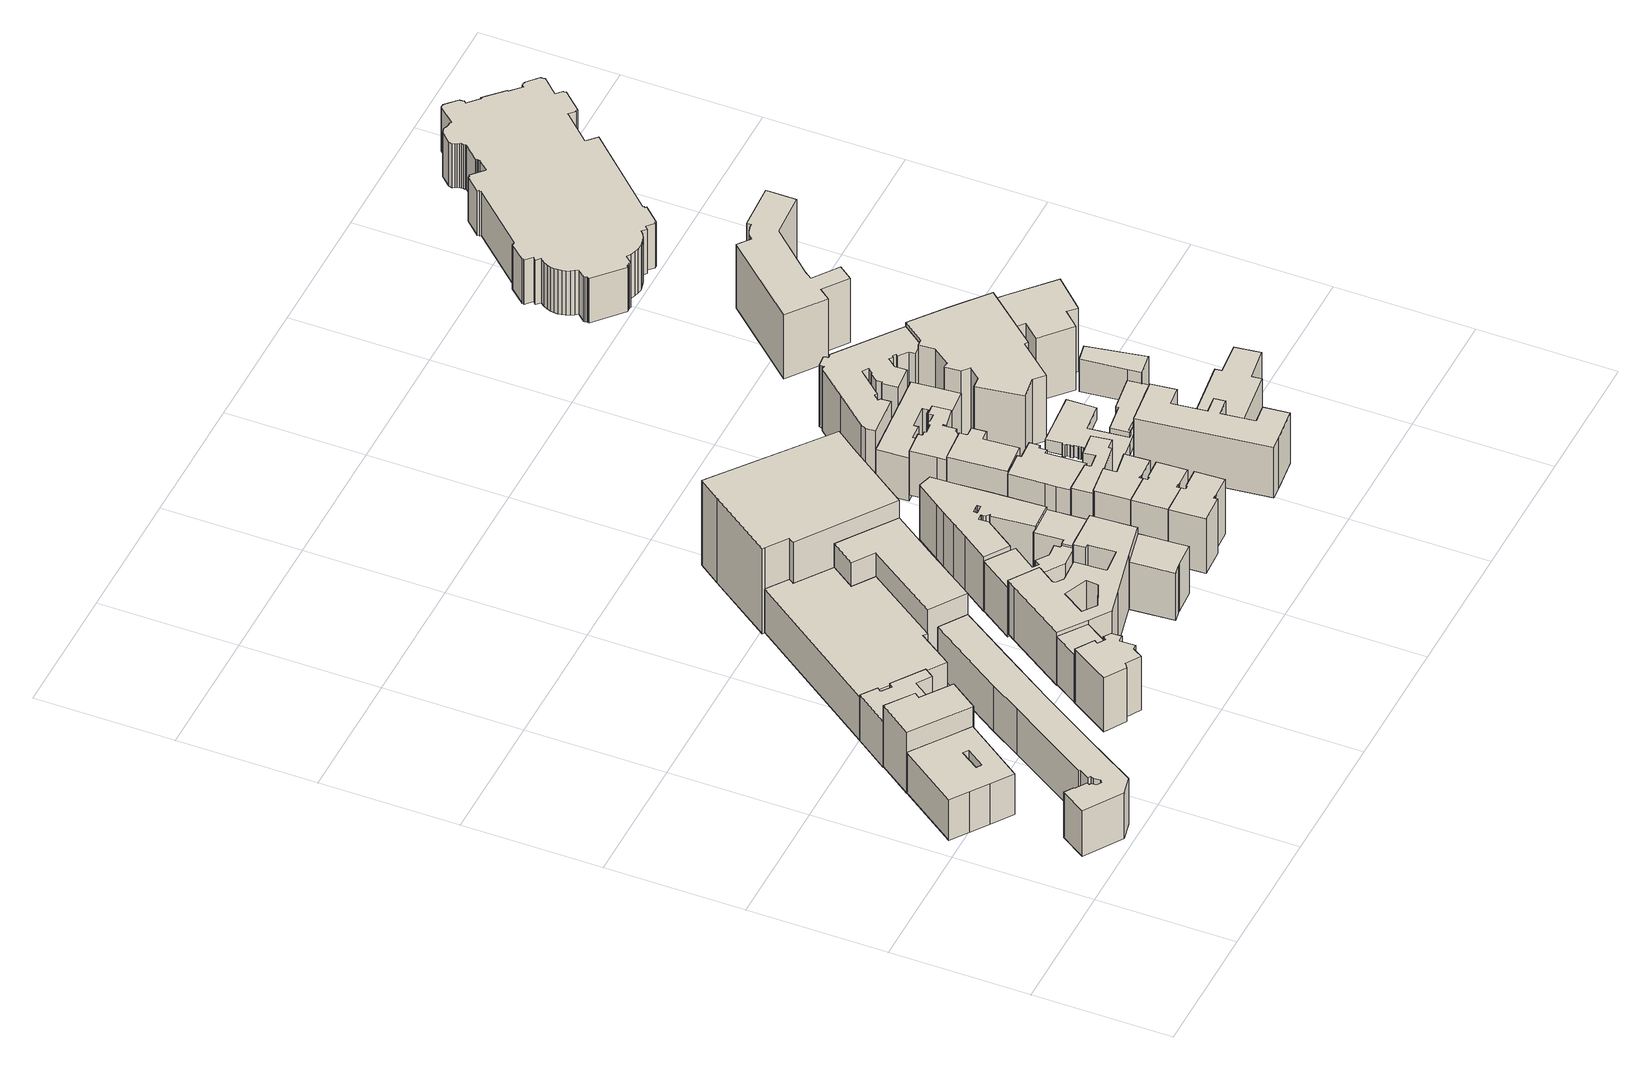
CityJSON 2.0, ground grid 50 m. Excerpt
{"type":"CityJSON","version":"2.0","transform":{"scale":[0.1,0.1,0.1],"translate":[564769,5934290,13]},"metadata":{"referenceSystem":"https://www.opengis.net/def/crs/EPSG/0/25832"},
"CityObjects":{
"building1":{"type":"Building","attributes":{"Gemeindeschluessel":"02100106","Geometrietyp2DReferenz":"3000","BezugspunktDach":"2000","function":"31001_2010","measuredHeight":27.68,"storeysAboveGround":4},"address":[{"country":"Germany","locality":"Hamburg","thoroughfareNumber":"8","thoroughfareName":"Holstenwall","postcode":"20355"}],"geometry":[{"type":"Solid","lod":"1","boundaries":[[[[0,1,2,3,4,5,6,7],[8,9,10,11]],[[12,13,14,15,16,17,18,19],[20,21,22,23]],[[6,12,19,7]],[[5,13,12,6]],[[4,14,13,5]],[[3,15,14,4]],[[2,16,15,3]],[[1,17,16,2]],[[0,18,17,1]],[[7,19,18,0]],[[10,20,23,11]],[[9,21,20,10]],[[8,22,21,9]],[[11,23,22,8]]]]}]},
"building2":{"type":"Building","attributes":{"Gemeindeschluessel":"02100106","Geometrietyp2DReferenz":"3000","BezugspunktDach":"2000","function":"31001_2010","measuredHeight":27.68,"storeysAboveGround":6},"address":[{"country":"Germany","locality":"Hamburg","thoroughfareNumber":"7","thoroughfareName":"Holstenwall","postcode":"20355"}],"geometry":[{"type":"Solid","lod":"1","boundaries":[[[[24,25,26,27,28,29,30]],[[31,32,33,34,35,36,37]],[[29,31,37,30]],[[28,32,31,29]],[[27,33,32,28]],[[26,34,33,27]],[[25,35,34,26]],[[24,36,35,25]],[[30,37,36,24]]]]}]},
"building3":{"type":"Building","attributes":{"Gemeindeschluessel":"02100106","Geometrietyp2DReferenz":"3000","BezugspunktDach":"2000","function":"31001_1010","measuredHeight":21.84,"storeysAboveGround":5},"address":[{"country":"Germany","locality":"Hamburg","thoroughfareNumber":"2","thoroughfareName":"Bei Schuldts Stift","postcode":"20355"}],"geometry":[{"type":"Solid","lod":"1","boundaries":[[[[38,39,40,41,42,43,44,45,46,47,48,49,50,51,52,53,54,55,56,57,58,59,60,61]],[[62,63,64,65,66,67,68,69,70,71,72,73,74,75,76,77,78,79,80,81,82,83,84,85]],[[60,62,85,61]],[[59,63,62,60]],[[58,64,63,59]],[[57,65,64,58]],[[56,66,65,57]],[[55,67,66,56]],[[54,68,67,55]],[[53,69,68,54]],[[52,70,69,53]],[[51,71,70,52]],[[50,72,71,51]],[[49,73,72,50]],[[48,74,73,49]],[[47,75,74,48]],[[46,76,75,47]],[[45,77,76,46]],[[44,78,77,45]],[[43,79,78,44]],[[42,80,79,43]],[[41,81,80,42]],[[40,82,81,41]],[[39,83,82,40]],[[38,84,83,39]],[[61,85,84,38]]]]}]},
"building4":{"type":"Building","attributes":{"Gemeindeschluessel":"02100106","Geometrietyp2DReferenz":"3000","BezugspunktDach":"2000","function":"31001_2010","measuredHeight":27.66,"storeysAboveGround":5},"address":[{"country":"Germany","locality":"Hamburg","thoroughfareNumber":"6","thoroughfareName":"Holstenwall","postcode":"20355"}],"geometry":[{"type":"Solid","lod":"1","boundaries":[[[[86,87,88,89,90,91,92,93,94,95,96,97]],[[98,99,100,101,102,103,104,105,106,107,108,109]],[[96,98,109,97]],[[95,99,98,96]],[[94,100,99,95]],[[93,101,100,94]],[[92,102,101,93]],[[91,103,102,92]],[[90,104,103,91]],[[89,105,104,90]],[[88,106,105,89]],[[87,107,106,88]],[[86,108,107,87]],[[97,109,108,86]]]]}]},
"building5":{"type":"Building","attributes":{"Gemeindeschluessel":"02100106","Geometrietyp2DReferenz":"3000","BezugspunktDach":"2000","function":"31001_1120","measuredHeight":23.17,"storeysAboveGround":6},"address":[{"country":"Germany","locality":"Hamburg","thoroughfareNumber":"13","thoroughfareName":"Pilatuspool","postcode":"20355"}],"geometry":[{"type":"Solid","lod":"1","boundaries":[[[[110,111,112,113,114,115,116,117,118,119,120,121,122,123,124,125]],[[126,127,128,129,130,131,132,133,134,135,136,137,138,139,140,141]],[[124,126,141,125]],[[123,127,126,124]],[[122,128,127,123]],[[121,129,128,122]],[[120,130,129,121]],[[119,131,130,120]],[[118,132,131,119]],[[117,133,132,118]],[[116,134,133,117]],[[115,135,134,116]],[[114,136,135,115]],[[113,137,136,114]],[[112,138,137,113]],[[111,139,138,112]],[[110,140,139,111]],[[125,141,140,110]]]]}]},
"building6":{"type":"Building","attributes":{"Gemeindeschluessel":"02100106","Geometrietyp2DReferenz":"3000","BezugspunktDach":"2000","function":"31001_2010","measuredHeight":34.63,"storeysAboveGround":8},"address":[{"country":"Germany","locality":"Hamburg","thoroughfareNumber":"5","thoroughfareName":"Holstenwall","postcode":"20355"}],"geometry":[{"type":"Solid","lod":"1","boundaries":[[[[142,143,144,145,146,147,148,149,150,151,152,153]],[[154,155,156,157,158,159,160,161,162,163,164,165]],[[152,154,165,153]],[[151,155,154,152]],[[150,156,155,151]],[[149,157,156,150]],[[148,158,157,149]],[[147,159,158,148]],[[146,160,159,147]],[[145,161,160,146]],[[144,162,161,145]],[[143,163,162,144]],[[142,164,163,143]],[[153,165,164,142]]]]}]},
"building7":{"type":"Building","attributes":{"Gemeindeschluessel":"02100106","Geometrietyp2DReferenz":"3000","BezugspunktDach":"2000","function":"31001_1120","measuredHeight":22,"storeysAboveGround":5},"address":[{"country":"Germany","locality":"Hamburg","thoroughfareNumber":"11","thoroughfareName":"Pilatuspool","postcode":"20355"}],"geometry":[{"type":"Solid","lod":"1","boundaries":[[[[166,167,168,115,114,111,110,169,170]],[[171,172,173,174,175,176,177,178,179]],[[169,171,179,170]],[[110,172,171,169]],[[111,173,172,110]],[[114,174,173,111]],[[115,175,174,114]],[[168,176,175,115]],[[167,177,176,168]],[[166,178,177,167]],[[170,179,178,166]]]]}]},
"building8":{"type":"Building","attributes":{"Gemeindeschluessel":"02100106","Geometrietyp2DReferenz":"3000","BezugspunktDach":"2000","function":"31001_2010","measuredHeight":33.46,"storeysAboveGround":8},"address":[{"country":"Germany","locality":"Hamburg","thoroughfareNumber":"4","thoroughfareName":"Pilatuspool","postcode":"20355"}],"geometry":[{"type":"Solid","lod":"1","boundaries":[[[[57,180,181,182,183,184,185]],[[186,187,188,189,190,191,192]],[[184,186,192,185]],[[183,187,186,184]],[[182,188,187,183]],[[181,189,188,182]],[[180,190,189,181]],[[57,191,190,180]],[[185,192,191,57]]]]}]},
"building9":{"type":"Building","attributes":{"Gemeindeschluessel":"02100106","Geometrietyp2DReferenz":"3000","BezugspunktDach":"2000","function":"31001_1120","measuredHeight":22.71,"storeysAboveGround":6},"address":[{"country":"Germany","locality":"Hamburg","thoroughfareNumber":"36","thoroughfareName":"Poolstraße","postcode":"20355"}],"geometry":[{"type":"Solid","lod":"1","boundaries":[[[[193,194,195,196,197,198,199,200,201,202,203,204,205,206,207,208,209,210,211,212,213,214,215],[216,217,218,219,220]],[[221,222,223,224,225,226,227,228,229,230,231,232,233,234,235,236,237,238,239,240,241,242,243],[244,245,246,247,248]],[[214,221,243,215]],[[213,222,221,214]],[[212,223,222,213]],[[211,224,223,212]],[[210,225,224,211]],[[209,226,225,210]],[[208,227,226,209]],[[207,228,227,208]],[[206,229,228,207]],[[205,230,229,206]],[[204,231,230,205]],[[203,232,231,204]],[[202,233,232,203]],[[201,234,233,202]],[[200,235,234,201]],[[199,236,235,200]],[[198,237,236,199]],[[197,238,237,198]],[[196,239,238,197]],[[195,240,239,196]],[[194,241,240,195]],[[193,242,241,194]],[[215,243,242,193]],[[219,244,248,220]],[[218,245,244,219]],[[217,246,245,218]],[[216,247,246,217]],[[220,248,247,216]]]]}]},
"building10":{"type":"Building","attributes":{"Gemeindeschluessel":"02100106","Geometrietyp2DReferenz":"3000","BezugspunktDach":"2000","function":"31001_1120","measuredHeight":23.2,"storeysAboveGround":5},"address":[{"country":"Germany","locality":"Hamburg","thoroughfareNumber":"5","thoroughfareName":"Pilatuspool","postcode":"20355"}],"geometry":[{"type":"Solid","lod":"1","boundaries":[[[[249,250,251,252,253,254,255,256,257,258,259,260,261]],[[262,263,264,265,266,267,268,269,270,271,272,273,274]],[[260,262,274,261]],[[259,263,262,260]],[[258,264,263,259]],[[257,265,264,258]],[[256,266,265,257]],[[255,267,266,256]],[[254,268,267,255]],[[253,269,268,254]],[[252,270,269,253]],[[251,271,270,252]],[[250,272,271,251]],[[249,273,272,250]],[[261,274,273,249]]]]}]},
"building11":{"type":"Building","attributes":{"name":"Theater","Gemeindeschluessel":"02100106","Geometrietyp2DReferenz":"3000","BezugspunktDach":"2000","function":"31001_3030","measuredHeight":37.41,"storeysAboveGround":14},"address":[{"country":"Germany","locality":"Hamburg","thoroughfareNumber":"1","thoroughfareName":"Johannes-Brahms-Platz","postcode":"20355"}],"geometry":[{"type":"Solid","lod":"1","boundaries":[[[[275,276,277,278,279,280,281,282,283,284]],[[285,286,287,288,289,290,291,292,293,294]],[[283,285,294,284]],[[282,286,285,283]],[[281,287,286,282]],[[280,288,287,281]],[[279,289,288,280]],[[278,290,289,279]],[[277,291,290,278]],[[276,292,291,277]],[[275,293,292,276]],[[284,294,293,275]]]]}]},
"building12":{"type":"Building","attributes":{"Gemeindeschluessel":"02100106","Geometrietyp2DReferenz":"3000","BezugspunktDach":"2000","function":"31001_1010","measuredHeight":22,"storeysAboveGround":6},"address":[{"country":"Germany","locality":"Hamburg","thoroughfareNumber":"38","thoroughfareName":"Poolstraße","postcode":"20355"}],"geometry":[{"type":"Solid","lod":"1","boundaries":[[[[295,296,297,298,299,300,301]],[[302,303,304,305,306,307,308]],[[300,302,308,301]],[[299,303,302,300]],[[298,304,303,299]],[[297,305,304,298]],[[296,306,305,297]],[[295,307,306,296]],[[301,308,307,295]]]]}]},
"building13":{"type":"Building","attributes":{"Gemeindeschluessel":"02100106","Geometrietyp2DReferenz":"3000","BezugspunktDach":"2000","function":"31001_1120","measuredHeight":23.42,"storeysAboveGround":5},"address":[{"country":"Germany","locality":"Hamburg","thoroughfareNumber":"30","thoroughfareName":"Poolstraße","postcode":"20355"}],"geometry":[{"type":"Solid","lod":"1","boundaries":[[[[309,310,311,312,313,314,315,316,317,318,319,320,321,322,323,324,325,326,327,328],[329,330,331,332,333,334]],[[335,336,337,338,339,340,341,342,343,344,345,346,347,348,349,350,351,352,353,354],[355,356,357,358,359,360]],[[327,335,354,328]],[[326,336,335,327]],[[325,337,336,326]],[[324,338,337,325]],[[323,339,338,324]],[[322,340,339,323]],[[321,341,340,322]],[[320,342,341,321]],[[319,343,342,320]],[[318,344,343,319]],[[317,345,344,318]],[[316,346,345,317]],[[315,347,346,316]],[[314,348,347,315]],[[313,349,348,314]],[[312,350,349,313]],[[311,351,350,312]],[[310,352,351,311]],[[309,353,352,310]],[[328,354,353,309]],[[333,355,360,334]],[[332,356,355,333]],[[331,357,356,332]],[[330,358,357,331]],[[329,359,358,330]],[[334,360,359,329]]]]}]},
"building14":{"type":"Building","attributes":{"Gemeindeschluessel":"02100106","Geometrietyp2DReferenz":"3000","BezugspunktDach":"2000","function":"31001_1120","measuredHeight":24.19,"storeysAboveGround":5},"address":[{"country":"Germany","locality":"Hamburg","thoroughfareNumber":"34","thoroughfareName":"Poolstraße","postcode":"20355"}],"geometry":[{"type":"Solid","lod":"1","boundaries":[[[[361,362,363,364,365,366,367]],[[368,369,370,371,372,373,374]],[[366,368,374,367]],[[365,369,368,366]],[[364,370,369,365]],[[363,371,370,364]],[[362,372,371,363]],[[361,373,372,362]],[[367,374,373,361]]]]}]},
"building15":{"type":"Building","attributes":{"Gemeindeschluessel":"02100107","Geometrietyp2DReferenz":"3000","BezugspunktDach":"2000","function":"31001_1120","measuredHeight":23.37,"storeysAboveGround":5},"address":[{"country":"Germany","locality":"Hamburg","thoroughfareNumber":"7","thoroughfareName":"Poolstraße","postcode":"20355"}],"geometry":[{"type":"Solid","lod":"1","boundaries":[[[[375,376,377,378,379,380,381,382,383,384,385,386]],[[387,388,389,390,391,392,393,394,395,396,397,398]],[[385,387,398,386]],[[384,388,387,385]],[[383,389,388,384]],[[382,390,389,383]],[[381,391,390,382]],[[380,392,391,381]],[[379,393,392,380]],[[378,394,393,379]],[[377,395,394,378]],[[376,396,395,377]],[[375,397,396,376]],[[386,398,397,375]]]]}]},
"building16":{"type":"Building","attributes":{"Gemeindeschluessel":"02100107","Geometrietyp2DReferenz":"3000","BezugspunktDach":"2000","function":"31001_1120","measuredHeight":23.37,"storeysAboveGround":5},"address":[{"country":"Germany","locality":"Hamburg","thoroughfareNumber":"8","thoroughfareName":"Poolstraße","postcode":"20355"}],"geometry":[{"type":"Solid","lod":"1","boundaries":[[[[399,400,401,402,403,404,405,406,407,375,386,408]],[[409,410,411,412,413,414,415,416,417,418,419,420]],[[386,409,420,408]],[[375,410,409,386]],[[407,411,410,375]],[[406,412,411,407]],[[405,413,412,406]],[[404,414,413,405]],[[403,415,414,404]],[[402,416,415,403]],[[401,417,416,402]],[[400,418,417,401]],[[399,419,418,400]],[[408,420,419,399]]]]}]},
"building17":{"type":"Building","attributes":{"Gemeindeschluessel":"02100107","Geometrietyp2DReferenz":"3000","BezugspunktDach":"2000","function":"31001_1120","measuredHeight":23.29,"storeysAboveGround":5},"address":[{"country":"Germany","locality":"Hamburg","thoroughfareNumber":"9","thoroughfareName":"Poolstraße","postcode":"20355"}],"geometry":[{"type":"Solid","lod":"1","boundaries":[[[[421,422,423,424,425,426,427,428,429,430,431]],[[432,433,434,435,436,437,438,439,440,441,442]],[[430,432,442,431]],[[429,433,432,430]],[[428,434,433,429]],[[427,435,434,428]],[[426,436,435,427]],[[425,437,436,426]],[[424,438,437,425]],[[423,439,438,424]],[[422,440,439,423]],[[421,441,440,422]],[[431,442,441,421]]]]}]},
"building18":{"type":"Building","attributes":{"Gemeindeschluessel":"02100107","Geometrietyp2DReferenz":"3000","BezugspunktDach":"2000","function":"31001_1120","measuredHeight":21.89,"storeysAboveGround":4},"address":[{"country":"Germany","locality":"Hamburg","thoroughfareNumber":"12","thoroughfareName":"Poolstraße","postcode":"20355"}],"geometry":[{"type":"Solid","lod":"1","boundaries":[[[[443,444,445,446,447,448,449,450,451,452,453,454,455]],[[456,457,458,459,460,461,462,463,464,465,466,467,468]],[[454,456,468,455]],[[453,457,456,454]],[[452,458,457,453]],[[451,459,458,452]],[[450,460,459,451]],[[449,461,460,450]],[[448,462,461,449]],[[447,463,462,448]],[[446,464,463,447]],[[445,465,464,446]],[[444,466,465,445]],[[443,467,466,444]],[[455,468,467,443]]]]}]},
"building19":{"type":"Building","attributes":{"Gemeindeschluessel":"02100107","Geometrietyp2DReferenz":"3000","BezugspunktDach":"2000","function":"31001_1120","measuredHeight":20.95,"storeysAboveGround":4},"address":[{"country":"Germany","locality":"Hamburg","thoroughfareNumber":"11","thoroughfareName":"Poolstraße","postcode":"20355"}],"geometry":[{"type":"Solid","lod":"1","boundaries":[[[[469,447,446,470,471,472,473,474,475,476,477]],[[478,479,480,481,482,483,484,485,486,487,488]],[[476,478,488,477]],[[475,479,478,476]],[[474,480,479,475]],[[473,481,480,474]],[[472,482,481,473]],[[471,483,482,472]],[[470,484,483,471]],[[446,485,484,470]],[[447,486,485,446]],[[469,487,486,447]],[[477,488,487,469]]]]}]},
"building20":{"type":"Building","attributes":{"Gemeindeschluessel":"02100107","Geometrietyp2DReferenz":"3000","BezugspunktDach":"2000","function":"31001_1010","measuredHeight":22.11,"storeysAboveGround":6},"address":[{"country":"Germany","locality":"Hamburg","thoroughfareNumber":"16","thoroughfareName":"Poolstraße","postcode":"20355"}],"geometry":[{"type":"Solid","lod":"1","boundaries":[[[[489,490,491,492,493,494,495,496]],[[497,498,499,500,501,502,503,504]],[[495,497,504,496]],[[494,498,497,495]],[[493,499,498,494]],[[492,500,499,493]],[[491,501,500,492]],[[490,502,501,491]],[[489,503,502,490]],[[496,504,503,489]]]]}]},
"building21":{"type":"Building","attributes":{"Gemeindeschluessel":"02100107","Geometrietyp2DReferenz":"3000","BezugspunktDach":"2000","function":"31001_1120","measuredHeight":25.25,"storeysAboveGround":5},"address":[{"country":"Germany","locality":"Hamburg","thoroughfareNumber":"19","thoroughfareName":"Poolstraße","postcode":"20355"}],"geometry":[{"type":"Solid","lod":"1","boundaries":[[[[505,506,507,508,509,510,511,512,513,514,515,516,517,518,519,520,521,522,523,524,525,526,527,528,529,530]],[[531,532,533,534,535,536,537,538,539,540,541,542,543,544,545,546,547,548,549,550,551,552,553,554,555,556]],[[529,531,556,530]],[[528,532,531,529]],[[527,533,532,528]],[[526,534,533,527]],[[525,535,534,526]],[[524,536,535,525]],[[523,537,536,524]],[[522,538,537,523]],[[521,539,538,522]],[[520,540,539,521]],[[519,541,540,520]],[[518,542,541,519]],[[517,543,542,518]],[[516,544,543,517]],[[515,545,544,516]],[[514,546,545,515]],[[513,547,546,514]],[[512,548,547,513]],[[511,549,548,512]],[[510,550,549,511]],[[509,551,550,510]],[[508,552,551,509]],[[507,553,552,508]],[[506,554,553,507]],[[505,555,554,506]],[[530,556,555,505]]]]}]},
"building22":{"type":"Building","attributes":{"Gemeindeschluessel":"02100107","Geometrietyp2DReferenz":"3000","BezugspunktDach":"2000","function":"31001_1120","measuredHeight":27.78,"storeysAboveGround":5},"address":[{"country":"Germany","locality":"Hamburg","thoroughfareNumber":"21","thoroughfareName":"Poolstraße","postcode":"20355"}],"geometry":[{"type":"Solid","lod":"1","boundaries":[[[[557,558,559,560,561,562,563,564,565,566,567,568,569,570,571,572]],[[573,574,575,576,577,578,579,580,581,582,583,584,585,586,587,588]],[[571,573,588,572]],[[570,574,573,571]],[[569,575,574,570]],[[568,576,575,569]],[[567,577,576,568]],[[566,578,577,567]],[[565,579,578,566]],[[564,580,579,565]],[[563,581,580,564]],[[562,582,581,563]],[[561,583,582,562]],[[560,584,583,561]],[[559,585,584,560]],[[558,586,585,559]],[[557,587,586,558]],[[572,588,587,557]]]]}]},
"building23":{"type":"Building","attributes":{"name":"Stadtteilschule am Hafen","Gemeindeschluessel":"02100107","Geometrietyp2DReferenz":"3000","BezugspunktDach":"2000","function":"31001_3020","measuredHeight":22.81,"storeysAboveGround":5},"address":[{"country":"Germany","locality":"Hamburg","thoroughfareNumber":"60","thoroughfareName":"Neustädter Straße","postcode":"20355"}],"geometry":[{"type":"Solid","lod":"1","boundaries":[[[[589,590,591,592,593,594,595,596,597,598,599,600,601]],[[602,603,604,605,606,607,608,609,610,611,612,613,614]],[[600,602,614,601]],[[599,603,602,600]],[[598,604,603,599]],[[597,605,604,598]],[[596,606,605,597]],[[595,607,606,596]],[[594,608,607,595]],[[593,609,608,594]],[[592,610,609,593]],[[591,611,610,592]],[[590,612,611,591]],[[589,613,612,590]],[[601,614,613,589]]]]}]},
"building24":{"type":"Building","attributes":{"Gemeindeschluessel":"02100107","Geometrietyp2DReferenz":"3000","BezugspunktDach":"2000","function":"31001_1120","measuredHeight":27.85,"storeysAboveGround":6},"address":[{"country":"Germany","locality":"Hamburg","thoroughfareNumber":"9","thoroughfareName":"Johannes-Brahms-Platz","postcode":"20355"}],"geometry":[{"type":"Solid","lod":"1","boundaries":[[[[615,616,617,618,619,620,621,622,623,624,625,626,627,628,629,630,631,632,633,634,568,567,635,636,637,638,639,640,641,642,643,644,645,646,647,648,649]],[[650,651,652,653,654,655,656,657,658,659,660,661,662,663,664,665,666,667,668,669,670,671,672,673,674,675,676,677,678,679,680,681,682,683,684,685,686]],[[648,650,686,649]],[[647,651,650,648]],[[646,652,651,647]],[[645,653,652,646]],[[644,654,653,645]],[[643,655,654,644]],[[642,656,655,643]],[[641,657,656,642]],[[640,658,657,641]],[[639,659,658,640]],[[638,660,659,639]],[[637,661,660,638]],[[636,662,661,637]],[[635,663,662,636]],[[567,664,663,635]],[[568,665,664,567]],[[634,666,665,568]],[[633,667,666,634]],[[632,668,667,633]],[[631,669,668,632]],[[630,670,669,631]],[[629,671,670,630]],[[628,672,671,629]],[[627,673,672,628]],[[626,674,673,627]],[[625,675,674,626]],[[624,676,675,625]],[[623,677,676,624]],[[622,678,677,623]],[[621,679,678,622]],[[620,680,679,621]],[[619,681,680,620]],[[618,682,681,619]],[[617,683,682,618]],[[616,684,683,617]],[[615,685,684,616]],[[649,686,685,615]]]]}]},
"building25":{"type":"Building","attributes":{"Gemeindeschluessel":"02100107","Geometrietyp2DReferenz":"3000","BezugspunktDach":"2000","function":"31001_2320","measuredHeight":8.21,"storeysAboveGround":2},"address":[{"country":"Germany","locality":"Hamburg","thoroughfareName":"Poolstraße","postcode":"20355"}],"geometry":[{"type":"Solid","lod":"1","boundaries":[[[[687,688,689,690,691,692,693,694,695,696,697,698,699,700,701,702,703,704,705,706,707,708,709,710,711,712,713,714,715,716,717,718,719,720]],[[721,722,723,724,725,726,727,728,729,730,731,732,733,734,735,736,737,738,739,740,741,742,743,744,745,746,747,748,749,750,751,752,753,754]],[[719,721,754,720]],[[718,722,721,719]],[[717,723,722,718]],[[716,724,723,717]],[[715,725,724,716]],[[714,726,725,715]],[[713,727,726,714]],[[712,728,727,713]],[[711,729,728,712]],[[710,730,729,711]],[[709,731,730,710]],[[708,732,731,709]],[[707,733,732,708]],[[706,734,733,707]],[[705,735,734,706]],[[704,736,735,705]],[[703,737,736,704]],[[702,738,737,703]],[[701,739,738,702]],[[700,740,739,701]],[[699,741,740,700]],[[698,742,741,699]],[[697,743,742,698]],[[696,744,743,697]],[[695,745,744,696]],[[694,746,745,695]],[[693,747,746,694]],[[692,748,747,693]],[[691,749,748,692]],[[690,750,749,691]],[[689,751,750,690]],[[688,752,751,689]],[[687,753,752,688]],[[720,754,753,687]]]]}]},
"building26":{"type":"Building","attributes":{"Gemeindeschluessel":"02100107","Geometrietyp2DReferenz":"3000","BezugspunktDach":"2000","function":"31001_2100","measuredHeight":7.56,"storeysAboveGround":1},"address":[{"country":"Germany","locality":"Hamburg","thoroughfareName":"Poolstraße","postcode":"20355"}],"geometry":[{"type":"Solid","lod":"1","boundaries":[[[[755,756,757,758,759,760,761,762,763,764,765,766,767,768,769,770,771,772,773,774,775,776,777]],[[778,779,780,781,782,783,784,785,786,787,788,789,790,791,792,793,794,795,796,797,798,799,800]],[[776,778,800,777]],[[775,779,778,776]],[[774,780,779,775]],[[773,781,780,774]],[[772,782,781,773]],[[771,783,782,772]],[[770,784,783,771]],[[769,785,784,770]],[[768,786,785,769]],[[767,787,786,768]],[[766,788,787,767]],[[765,789,788,766]],[[764,790,789,765]],[[763,791,790,764]],[[762,792,791,763]],[[761,793,792,762]],[[760,794,793,761]],[[759,795,794,760]],[[758,796,795,759]],[[757,797,796,758]],[[756,798,797,757]],[[755,799,798,756]],[[777,800,799,755]]]]}]},
"building27":{"type":"Building","attributes":{"Gemeindeschluessel":"02100107","Geometrietyp2DReferenz":"3000","BezugspunktDach":"2000","function":"31001_2010","measuredHeight":28.08,"storeysAboveGround":6},"address":[{"country":"Germany","locality":"Hamburg","thoroughfareNumber":"93","thoroughfareName":"Kaiser-Wilhelm-Straße","postcode":"20355"}],"geometry":[{"type":"Solid","lod":"1","boundaries":[[[[801,802,803,804,805,806,807,808,809,810,811,812,813,814,815,816,817]],[[818,819,820,821,822,823,824,825,826,827,828,829,830,831,832,833,834]],[[816,818,834,817]],[[815,819,818,816]],[[814,820,819,815]],[[813,821,820,814]],[[812,822,821,813]],[[811,823,822,812]],[[810,824,823,811]],[[809,825,824,810]],[[808,826,825,809]],[[807,827,826,808]],[[806,828,827,807]],[[805,829,828,806]],[[804,830,829,805]],[[803,831,830,804]],[[802,832,831,803]],[[801,833,832,802]],[[817,834,833,801]]]]}]},
"building28":{"type":"Building","attributes":{"Gemeindeschluessel":"02100107","Geometrietyp2DReferenz":"3000","BezugspunktDach":"2000","function":"31001_3020","measuredHeight":23.61,"storeysAboveGround":6},"address":[{"country":"Germany","locality":"Hamburg","thoroughfareName":"Neustädter Straße","postcode":"20355"}],"geometry":[{"type":"Solid","lod":"1","boundaries":[[[[835,836,837,838,839,840,841,842,843]],[[844,845,846,847,848,849,850,851,852]],[[842,844,852,843]],[[841,845,844,842]],[[840,846,845,841]],[[839,847,846,840]],[[838,848,847,839]],[[837,849,848,838]],[[836,850,849,837]],[[835,851,850,836]],[[843,852,851,835]]]]}]},
"building29":{"type":"Building","attributes":{"Gemeindeschluessel":"02100107","Geometrietyp2DReferenz":"3000","BezugspunktDach":"2000","function":"31001_2100","measuredHeight":13.91,"storeysAboveGround":3},"address":[{"country":"Germany","locality":"Hamburg","thoroughfareName":"Poolstraße","postcode":"20355"}],"geometry":[{"type":"Solid","lod":"1","boundaries":[[[[853,854,855,856,857,858,859]],[[860,861,862,863,864,865,866]],[[858,860,866,859]],[[857,861,860,858]],[[856,862,861,857]],[[855,863,862,856]],[[854,864,863,855]],[[853,865,864,854]],[[859,866,865,853]]]]}]},
"building30":{"type":"Building","attributes":{"Gemeindeschluessel":"02100107","Geometrietyp2DReferenz":"3000","BezugspunktDach":"2000","function":"31001_2010","measuredHeight":29.43,"storeysAboveGround":8},"address":[{"country":"Germany","locality":"Hamburg","thoroughfareNumber":"89","thoroughfareName":"Kaiser-Wilhelm-Straße","postcode":"20355"}],"geometry":[{"type":"Solid","lod":"1","boundaries":[[[[867,868,869,870,871,872,873,874,875,876]],[[877,878,879,880,881,882,883,884,885,886]],[[875,877,886,876]],[[874,878,877,875]],[[873,879,878,874]],[[872,880,879,873]],[[871,881,880,872]],[[870,882,881,871]],[[869,883,882,870]],[[868,884,883,869]],[[867,885,884,868]],[[876,886,885,867]]]]}]},
"building31":{"type":"Building","attributes":{"Gemeindeschluessel":"02100108","Geometrietyp2DReferenz":"3000","BezugspunktDach":"2000","function":"31001_3010","measuredHeight":30.79,"storeysAboveGround":8},"address":[{"country":"Germany","locality":"Hamburg","thoroughfareNumber":"15","thoroughfareName":"Dragonerstall","postcode":"20355"}],"geometry":[{"type":"Solid","lod":"1","boundaries":[[[[887,888,889,890,891,892,893,894,895,896,897,898,899,900,901,902,903,904,905]],[[906,907,908,909,910,911,912,913,914,915,916,917,918,919,920,921,922,923,924]],[[904,906,924,905]],[[903,907,906,904]],[[902,908,907,903]],[[901,909,908,902]],[[900,910,909,901]],[[899,911,910,900]],[[898,912,911,899]],[[897,913,912,898]],[[896,914,913,897]],[[895,915,914,896]],[[894,916,915,895]],[[893,917,916,894]],[[892,918,917,893]],[[891,919,918,892]],[[890,920,919,891]],[[889,921,920,890]],[[888,922,921,889]],[[887,923,922,888]],[[905,924,923,887]]]]}]},
"building32":{"type":"Building","attributes":{"name":"LAEISZHALLE","Gemeindeschluessel":"02100108","Geometrietyp2DReferenz":"3000","BezugspunktDach":"2000","function":"31001_3030","measuredHeight":18.98,"storeysAboveGround":2},"address":[{"country":"Germany","locality":"Hamburg","thoroughfareNumber":"46","thoroughfareName":"Dammtorwall","postcode":"20355"}],"geometry":[{"type":"Solid","lod":"1","boundaries":[[[[925,926,927,928,929,930,931,932,933,934,935,936,937,938,939,940,941,942,943,944,945,946,947,948,949,950,951,952,953,954,955,956,957,958,959,960,961,962,963,964,965,966,967,968,969,970,971,972,973,974,975,976,977,978,979,980,981,982,983,984,985,986,987,988,989,990,991,992,993,994,995,996,997,998,999,1000,1001,1002,1003,1004,1005,1006,1007,1008,1009,1010,1011,1012,1013,1014,1015,1016,1017,1018,1019,1020,1021,1022,1023,1024,1025,1026,1027,1028,1029,1030,1031,1032,1033,1034,1035,1036,1037,1038,1039,1040]],[[1041,1042,1043,1044,1045,1046,1047,1048,1049,1050,1051,1052,1053,1054,1055,1056,1057,1058,1059,1060,1061,1062,1063,1064,1065,1066,1067,1068,1069,1070,1071,1072,1073,1074,1075,1076,1077,1078,1079,1080,1081,1082,1083,1084,1085,1086,1087,1088,1089,1090,1091,1092,1093,1094,1095,1096,1097,1098,1099,1100,1101,1102,1103,1104,1105,1106,1107,1108,1109,1110,1111,1112,1113,1114,1115,1116,1117,1118,1119,1120,1121,1122,1123,1124,1125,1126,1127,1128,1129,1130,1131,1132,1133,1134,1135,1136,1137,1138,1139,1140,1141,1142,1143,1144,1145,1146,1147,1148,1149,1150,1151,1152,1153,1154,1155,1156]],[[1039,1041,1156,1040]],[[1038,1042,1041,1039]],[[1037,1043,1042,1038]],[[1036,1044,1043,1037]],[[1035,1045,1044,1036]],[[1034,1046,1045,1035]],[[1033,1047,1046,1034]],[[1032,1048,1047,1033]],[[1031,1049,1048,1032]],[[1030,1050,1049,1031]],[[1029,1051,1050,1030]],[[1028,1052,1051,1029]],[[1027,1053,1052,1028]],[[1026,1054,1053,1027]],[[1025,1055,1054,1026]],[[1024,1056,1055,1025]],[[1023,1057,1056,1024]],[[1022,1058,1057,1023]],[[1021,1059,1058,1022]],[[1020,1060,1059,1021]],[[1019,1061,1060,1020]],[[1018,1062,1061,1019]],[[1017,1063,1062,1018]],[[1016,1064,1063,1017]],[[1015,1065,1064,1016]],[[1014,1066,1065,1015]],[[1013,1067,1066,1014]],[[1012,1068,1067,1013]],[[1011,1069,1068,1012]],[[1010,1070,1069,1011]],[[1009,1071,1070,1010]],[[1008,1072,1071,1009]],[[1007,1073,1072,1008]],[[1006,1074,1073,1007]],[[1005,1075,1074,1006]],[[1004,1076,1075,1005]],[[1003,1077,1076,1004]],[[1002,1078,1077,1003]],[[1001,1079,1078,1002]],[[1000,1080,1079,1001]],[[999,1081,1080,1000]],[[998,1082,1081,999]],[[997,1083,1082,998]],[[996,1084,1083,997]],[[995,1085,1084,996]],[[994,1086,1085,995]],[[993,1087,1086,994]],[[992,1088,1087,993]],[[991,1089,1088,992]],[[990,1090,1089,991]],[[989,1091,1090,990]],[[988,1092,1091,989]],[[987,1093,1092,988]],[[986,1094,1093,987]],[[985,1095,1094,986]],[[984,1096,1095,985]],[[983,1097,1096,984]],[[982,1098,1097,983]],[[981,1099,1098,982]],[[980,1100,1099,981]],[[979,1101,1100,980]],[[978,1102,1101,979]],[[977,1103,1102,978]],[[976,1104,1103,977]],[[975,1105,1104,976]],[[974,1106,1105,975]],[[973,1107,1106,974]],[[972,1108,1107,973]],[[971,1109,1108,972]],[[970,1110,1109,971]],[[969,1111,1110,970]],[[968,1112,1111,969]],[[967,1113,1112,968]],[[966,1114,1113,967]],[[965,1115,1114,966]],[[964,1116,1115,965]],[[963,1117,1116,964]],[[962,1118,1117,963]],[[961,1119,1118,962]],[[960,1120,1119,961]],[[959,1121,1120,960]],[[958,1122,1121,959]],[[957,1123,1122,958]],[[956,1124,1123,957]],[[955,1125,1124,956]],[[954,1126,1125,955]],[[953,1127,1126,954]],[[952,1128,1127,953]],[[951,1129,1128,952]],[[950,1130,1129,951]],[[949,1131,1130,950]],[[948,1132,1131,949]],[[947,1133,1132,948]],[[946,1134,1133,947]],[[945,1135,1134,946]],[[944,1136,1135,945]],[[943,1137,1136,944]],[[942,1138,1137,943]],[[941,1139,1138,942]],[[940,1140,1139,941]],[[939,1141,1140,940]],[[938,1142,1141,939]],[[937,1143,1142,938]],[[936,1144,1143,937]],[[935,1145,1144,936]],[[934,1146,1145,935]],[[933,1147,1146,934]],[[932,1148,1147,933]],[[931,1149,1148,932]],[[930,1150,1149,931]],[[929,1151,1150,930]],[[928,1152,1151,929]],[[927,1153,1152,928]],[[926,1154,1153,927]],[[925,1155,1154,926]],[[1040,1156,1155,925]]]]}]}
},
"vertices":[
[132,426,67],[70,470,67],[9,514,67],[163,730,67],[225,686,67],[287,641,67],[362,588,67],[208,372,67],[186,498,67],[204,486,67],[252,553,67],[233,566,67],[362,588,241],[287,641,241],[225,686,241],[163,730,241],[9,514,241],[70,470,241],[132,426,241],[208,372,241],[252,553,241],[204,486,241],[186,498,241],[233,566,241],
[437,688,65],[364,586,65],[362,588,65],[163,730,65],[250,852,65],[346,783,65],[332,764,65],[346,783,326],[250,852,326],[163,730,326],[362,588,326],[364,586,326],[437,688,326],[332,764,326],
[250,6,63],[116,94,63],[175,185,63],[205,165,63],[204,162,63],[245,135,63],[240,126,63],[248,121,63],[249,104,63],[268,92,63],[275,103,63],[272,126,63],[278,136,63],[269,142,63],[294,181,63],[289,184,63],[480,487,63],[551,600,63],[734,877,63],[828,813,63],[697,617,63],[568,420,63],[442,222,63],[318,22,63],[442,222,259],[568,420,259],[697,617,259],[828,813,259],[734,877,259],[551,600,259],[480,487,259],[289,184,259],[294,181,259],[269,142,259],[278,136,259],[272,126,259],[275,103,259],[268,92,259],[249,104,259],[248,121,259],[240,126,259],[245,135,259],[204,162,259],[205,165,259],[175,185,259],[116,94,259],[250,6,259],[318,22,259],
[411,759,60],[357,798,60],[346,783,60],[250,852,60],[338,974,60],[392,935,60],[381,920,60],[417,894,60],[428,909,60],[538,831,60],[514,798,60],[463,832,60],[514,798,255],[538,831,255],[428,909,255],[417,894,255],[381,920,255],[392,935,255],[338,974,255],[250,852,255],[346,783,255],[357,798,255],[411,759,255],[463,832,255],
[782,417,62],[845,376,62],[836,363,62],[864,345,62],[873,359,62],[879,354,62],[898,342,62],[899,320,62],[900,304,62],[876,303,62],[878,246,62],[858,245,62],[836,209,62],[784,241,62],[767,229,62],[692,276,62],[767,229,293],[784,241,293],[836,209,293],[858,245,293],[878,246,293],[876,303,293],[900,304,293],[899,320,293],[898,342,293],[879,354,293],[873,359,293],[864,345,293],[836,363,293],[845,376,293],[782,417,293],[692,276,293],
[688,909,61],[603,785,61],[538,831,61],[392,935,61],[338,974,61],[687,1462,61],[761,1409,61],[748,1390,61],[872,1301,61],[810,1214,61],[886,1161,61],[703,898,61],[886,1161,248],[810,1214,248],[872,1301,248],[748,1390,248],[761,1409,248],[687,1462,248],[338,974,248],[392,935,248],[538,831,248],[603,785,248],[688,909,248],[703,898,248],
[933,438,62],[896,381,62],[883,361,62],[785,423,62],[839,506,62],[785,423,268],[782,417,268],[845,376,268],[873,359,268],[879,354,268],[883,361,268],[896,381,268],[933,438,268],[839,506,268],
[703,898,63],[886,1161,63],[810,1214,63],[872,1301,63],[1070,1161,63],[948,988,63],[1070,1161,350],[872,1301,350],[810,1214,350],[886,1161,350],[703,898,350],[828,813,350],[948,988,350],
[1083,589,58],[1171,595,58],[1178,480,58],[1269,489,58],[1264,587,58],[1249,587,58],[1247,631,58],[1261,632,58],[1396,639,58],[1405,474,58],[1268,444,58],[1092,405,58],[1006,386,58],[933,438,58],[839,506,58],[982,720,58],[1000,746,58],[1003,751,58],[1102,684,58],[1098,678,58],[1079,652,58],[1056,619,58],[1057,609,58],[1011,439,58],[1102,477,58],[1105,521,58],[1018,558,58],[964,475,58],[1056,619,285],[1079,652,285],[1098,678,285],[1102,684,285],[1003,751,285],[1000,746,285],[982,720,285],[839,506,285],[933,438,285],[1006,386,285],[1092,405,285],[1268,444,285],[1405,474,285],[1396,639,285],[1261,632,285],[1247,631,285],[1249,587,285],[1264,587,285],[1269,489,285],[1178,480,285],[1171,595,285],[1083,589,285],[1057,609,285],[1018,558,285],[1105,521,285],[1102,477,285],[1011,439,285],[964,475,285],
[1003,751,42],[1087,872,42],[1168,816,42],[1184,804,42],[1123,718,42],[1144,703,42],[1157,723,42],[1199,693,42],[1246,697,42],[1248,675,42],[1258,675,42],[1261,632,42],[1184,628,42],[1261,632,256],[1258,675,256],[1248,675,256],[1246,697,256],[1199,693,256],[1157,723,256],[1144,703,256],[1123,718,256],[1184,804,256],[1168,816,256],[1087,872,256],[1003,751,256],[1184,628,256],
[687,1462,60],[679,1467,60],[844,1701,60],[902,1778,60],[1296,1473,60],[1240,1398,60],[1085,1182,60],[1070,1161,60],[748,1390,60],[761,1409,60],[748,1390,424],[1070,1161,424],[1085,1182,424],[1240,1398,424],[1296,1473,424],[902,1778,424],[844,1701,424],[679,1467,424],[687,1462,424],[761,1409,424],
[1416,299,57],[1323,292,57],[1313,291,57],[1280,286,57],[1268,444,57],[1405,474,57],[1412,368,57],[1405,474,259],[1268,444,259],[1280,286,259],[1313,291,259],[1323,292,259],[1416,299,259],[1412,368,259],
[1275,935,39],[1282,936,39],[1268,947,39],[1268,956,39],[1267,962,39],[1266,962,39],[1245,961,39],[1247,927,39],[1168,816,39],[1087,872,39],[1156,970,39],[1195,1027,39],[1231,1078,39],[1258,1115,39],[1319,1200,39],[1367,1186,39],[1371,1102,39],[1378,982,39],[1388,786,39],[1287,780,39],[1293,992,39],[1272,990,39],[1272,977,39],[1283,978,39],[1305,980,39],[1305,992,39],[1388,786,274],[1378,982,274],[1371,1102,274],[1367,1186,274],[1319,1200,274],[1258,1115,274],[1231,1078,274],[1195,1027,274],[1156,970,274],[1087,872,274],[1168,816,274],[1247,927,274],[1245,961,274],[1266,962,274],[1267,962,274],[1268,956,274],[1268,947,274],[1282,936,274],[1275,935,274],[1287,780,274],[1305,980,274],[1283,978,274],[1272,977,274],[1272,990,274],[1293,992,274],[1305,992,274],
[1275,676,44],[1268,779,44],[1287,780,44],[1388,786,44],[1396,639,44],[1261,632,44],[1258,675,44],[1261,632,264],[1396,639,264],[1388,786,264],[1287,780,264],[1268,779,264],[1275,676,264],[1258,675,264],
[1653,433,34],[1655,417,34],[1667,418,34],[1670,422,34],[1742,426,34],[1747,320,34],[1668,316,34],[1660,318,34],[1651,318,34],[1652,304,34],[1549,299,34],[1542,428,34],[1549,299,268],[1652,304,268],[1651,318,268],[1660,318,268],[1668,316,268],[1747,320,268],[1742,426,268],[1670,422,268],[1667,418,268],[1655,417,268],[1653,433,268],[1542,428,268],
[1646,562,34],[1647,547,34],[1657,547,34],[1662,552,34],[1735,556,34],[1741,449,34],[1671,445,34],[1665,448,34],[1652,447,34],[1536,557,34],[1542,428,267],[1653,433,267],[1652,447,267],[1665,448,267],[1671,445,267],[1741,449,267],[1735,556,267],[1662,552,267],[1657,547,267],[1647,547,267],[1646,562,267],[1536,557,267],
[1529,686,40],[1638,700,40],[1641,653,40],[1729,667,40],[1734,578,40],[1661,573,40],[1655,576,40],[1645,576,40],[1646,562,40],[1536,557,40],[1529,681,40],[1536,557,266],[1646,562,266],[1645,576,266],[1655,576,266],[1661,573,266],[1734,578,266],[1729,667,266],[1641,653,266],[1638,700,266],[1529,686,266],[1529,681,266],
[1670,910,49],[1654,909,49],[1663,769,49],[1643,766,49],[1525,762,49],[1522,814,49],[1520,851,49],[1513,979,49],[1606,987,49],[1607,972,49],[1679,977,49],[1681,939,49],[1668,938,49],[1681,939,243],[1679,977,243],[1607,972,243],[1606,987,243],[1513,979,243],[1520,851,243],[1522,814,243],[1525,762,243],[1643,766,243],[1663,769,243],[1654,909,243],[1670,910,243],[1668,938,243],
[1529,686,49],[1645,745,49],[1698,752,49],[1693,795,49],[1778,806,49],[1788,735,49],[1750,730,49],[1751,718,49],[1638,700,49],[1751,718,253],[1750,730,253],[1788,735,253],[1778,806,253],[1693,795,253],[1698,752,253],[1645,745,253],[1643,766,253],[1525,762,253],[1529,686,253],[1638,700,253],
[1633,989,48],[1513,979,48],[1498,1186,48],[1619,1195,48],[1621,1167,48],[1656,1170,48],[1660,1118,48],[1624,1115,48],[1660,1118,254],[1656,1170,254],[1621,1167,254],[1619,1195,254],[1498,1186,254],[1513,979,254],[1633,989,254],[1624,1115,254],
[1647,1216,52],[1636,1215,52],[1624,1202,52],[1624,1196,52],[1619,1195,52],[1498,1186,52],[1495,1219,52],[1487,1312,52],[1573,1320,52],[1574,1304,52],[1591,1306,52],[1592,1299,52],[1628,1302,52],[1630,1308,52],[1635,1312,52],[1642,1313,52],[1647,1310,52],[1676,1312,52],[1675,1330,52],[1705,1333,52],[1716,1333,52],[1721,1275,52],[1722,1267,52],[1649,1253,52],[1648,1264,52],[1643,1264,52],[1648,1264,241],[1649,1253,241],[1722,1267,241],[1721,1275,241],[1716,1333,241],[1705,1333,241],[1675,1330,241],[1676,1312,241],[1647,1310,241],[1642,1313,241],[1635,1312,241],[1630,1308,241],[1628,1302,241],[1592,1299,241],[1591,1306,241],[1574,1304,241],[1573,1320,241],[1487,1312,241],[1495,1219,241],[1498,1186,241],[1619,1195,241],[1624,1196,241],[1624,1202,241],[1636,1215,241],[1647,1216,241],[1643,1264,241],
[1716,1333,27],[1705,1333,27],[1704,1347,27],[1723,1349,27],[1721,1370,27],[1634,1362,27],[1636,1346,27],[1581,1341,27],[1583,1321,27],[1487,1312,27],[1480,1426,27],[1629,1439,27],[1823,1456,27],[1833,1344,27],[1838,1286,27],[1721,1275,27],[1838,1286,212],[1833,1344,212],[1823,1456,212],[1629,1439,212],[1480,1426,212],[1487,1312,212],[1583,1321,212],[1581,1341,212],[1636,1346,212],[1634,1362,212],[1721,1370,212],[1723,1349,212],[1704,1347,212],[1705,1333,212],[1716,1333,212],[1721,1275,212],
[1962,245,41],[1906,712,41],[2078,732,41],[2089,640,41],[2020,632,41],[2035,509,41],[2097,517,41],[2102,477,41],[2040,469,41],[2055,348,41],[2123,357,41],[2133,265,41],[2010,250,41],[2133,265,258],[2123,357,258],[2055,348,258],[2040,469,258],[2102,477,258],[2097,517,258],[2035,509,258],[2020,632,258],[2089,640,258],[2078,732,258],[1906,712,258],[1962,245,258],[2010,250,258],
[1870,1485,27],[1838,1509,27],[1843,1516,27],[1830,1525,27],[1825,1518,27],[1812,1528,27],[1787,1499,27],[1789,1453,27],[1699,1445,27],[1695,1502,27],[1704,1503,27],[1702,1523,27],[1727,1552,27],[1730,1550,27],[1745,1569,27],[1723,1584,27],[1644,1494,27],[1636,1502,27],[1618,1481,27],[1626,1474,27],[1477,1462,27],[1488,1483,27],[1591,1601,27],[1682,1704,27],[1695,1702,27],[1694,1711,27],[1696,1720,27],[1736,1724,27],[1739,1716,27],[1740,1707,27],[1755,1710,27],[1977,1543,27],[1917,1464,27],[1895,1462,27],[1872,1460,27],[1895,1462,292],[1917,1464,292],[1977,1543,292],[1755,1710,292],[1740,1707,292],[1739,1716,292],[1736,1724,292],[1696,1720,292],[1694,1711,292],[1695,1702,292],[1682,1704,292],[1591,1601,292],[1488,1483,292],[1477,1462,292],[1480,1426,292],[1629,1439,292],[1626,1474,292],[1618,1481,292],[1636,1502,292],[1644,1494,292],[1723,1584,292],[1745,1569,292],[1730,1550,292],[1727,1552,292],[1702,1523,292],[1704,1503,292],[1695,1502,292],[1699,1445,292],[1789,1453,292],[1787,1499,292],[1812,1528,292],[1825,1518,292],[1830,1525,292],[1843,1516,292],[1838,1509,292],[1870,1485,292],[1872,1460,292],
[1976,895,38],[1979,870,38],[1991,764,38],[2001,765,38],[2000,771,38],[2039,775,38],[2040,762,38],[1961,750,38],[1911,743,38],[1873,737,38],[1819,728,38],[1806,844,38],[1885,853,38],[1885,857,38],[1889,857,38],[1889,861,38],[1887,880,38],[1886,886,38],[1881,885,38],[1880,894,38],[1885,894,38],[1883,912,38],[1878,912,38],[1877,922,38],[1880,922,38],[1878,934,38],[1873,937,38],[1871,947,38],[1878,950,38],[1872,1007,38],[1933,1012,38],[2074,1023,38],[2078,918,38],[1975,906,38],[2078,918,88],[2074,1023,88],[1933,1012,88],[1872,1007,88],[1878,950,88],[1871,947,88],[1873,937,88],[1878,934,88],[1880,922,88],[1877,922,88],[1878,912,88],[1883,912,88],[1885,894,88],[1880,894,88],[1881,885,88],[1886,886,88],[1887,880,88],[1889,861,88],[1889,857,88],[1885,857,88],[1885,853,88],[1806,844,88],[1819,728,88],[1873,737,88],[1911,743,88],[1961,750,88],[2040,762,88],[2039,775,88],[2000,771,88],[2001,765,88],[1991,764,88],[1979,870,88],[1976,895,88],[1975,906,88],
[2173,788,42],[2160,786,42],[2160,791,42],[2116,786,42],[2116,781,42],[2104,779,42],[2103,784,42],[2060,778,42],[2060,773,42],[2049,772,42],[2049,776,42],[2039,775,42],[2000,771,42],[2001,765,42],[1991,764,42],[1984,831,42],[2086,845,42],[2084,855,42],[2216,873,42],[2222,824,42],[2223,824,42],[2226,800,42],[2172,793,42],[2226,800,109],[2223,824,109],[2222,824,109],[2216,873,109],[2084,855,109],[2086,845,109],[1984,831,109],[1991,764,109],[2001,765,109],[2000,771,109],[2039,775,109],[2049,776,109],[2049,772,109],[2060,773,109],[2060,778,109],[2103,784,109],[2104,779,109],[2116,781,109],[2116,786,109],[2160,791,109],[2160,786,109],[2173,788,109],[2172,793,109],
[2038,1154,28],[1929,1028,28],[1892,1062,28],[1810,1050,28],[1785,1218,28],[1827,1222,28],[1863,1264,28],[1838,1286,28],[1833,1344,28],[1854,1342,28],[1900,1405,28],[1895,1462,28],[1917,1464,28],[1977,1543,28],[2101,1446,28],[2222,1346,28],[2049,1145,28],[2222,1346,309],[2101,1446,309],[1977,1543,309],[1917,1464,309],[1895,1462,309],[1900,1405,309],[1854,1342,309],[1833,1344,309],[1838,1286,309],[1863,1264,309],[1827,1222,309],[1785,1218,309],[1810,1050,309],[1892,1062,309],[1929,1028,309],[2038,1154,309],[2049,1145,309],
[2318,444,38],[2109,418,38],[2102,477,38],[2090,576,38],[2298,602,38],[2301,578,38],[2419,590,38],[2432,497,38],[2313,480,38],[2432,497,189],[2419,590,189],[2301,578,189],[2298,602,189],[2090,576,189],[2102,477,189],[2109,418,189],[2318,444,189],[2313,480,189],
[2222,824,18],[2216,873,18],[2198,1033,18],[2261,1045,18],[2299,838,18],[2300,834,18],[2223,824,18],[2300,834,157],[2299,838,157],[2261,1045,157],[2198,1033,157],[2216,873,157],[2222,824,157],[2223,824,157],
[2107,1143,9],[2157,1203,9],[2124,1232,9],[2222,1346,9],[2254,1319,9],[2397,1189,9],[2297,1083,9],[2293,1078,9],[2263,1108,9],[2210,1050,9],[2263,1108,281],[2293,1078,281],[2297,1083,281],[2397,1189,281],[2254,1319,281],[2222,1346,281],[2124,1232,281],[2157,1203,281],[2107,1143,281],[2210,1050,281],
[2167,1856,5],[2128,1804,5],[2041,1870,5],[2011,1830,5],[1881,1928,5],[2130,2205,5],[2173,2170,5],[2178,2176,5],[2190,2186,5],[2205,2193,5],[2220,2198,5],[2236,2200,5],[2235,2216,5],[2405,2225,5],[2405,2210,5],[2405,2115,5],[2242,2106,5],[2098,1949,5],[2078,1921,5],[2098,1949,279],[2242,2106,279],[2405,2115,279],[2405,2210,279],[2405,2225,279],[2235,2216,279],[2236,2200,279],[2220,2198,279],[2205,2193,279],[2190,2186,279],[2178,2176,279],[2173,2170,279],[2130,2205,279],[1881,1928,279],[2011,1830,279],[2041,1870,279],[2128,1804,279],[2167,1856,279],[2078,1921,279],
[2493,3260,34],[2496,3264,34],[2562,3200,34],[2560,3197,34],[2599,3160,34],[2606,3167,34],[2608,3165,34],[2613,3168,34],[2618,3165,34],[2620,3167,34],[2663,3128,34],[2661,3126,34],[2663,3122,34],[2662,3117,34],[2665,3114,34],[2610,3055,34],[2631,3035,34],[2628,3031,34],[2633,3026,34],[2568,2956,34],[2562,2962,34],[2559,2958,34],[2538,2977,34],[2442,2875,34],[2477,2842,34],[2229,2577,34],[2232,2573,34],[2228,2569,34],[2232,2565,34],[2179,2508,34],[2175,2511,34],[2171,2508,34],[2146,2531,34],[2136,2520,34],[2120,2534,34],[2106,2523,34],[2091,2514,34],[2074,2509,34],[2056,2506,34],[2038,2507,34],[2021,2512,34],[2005,2519,34],[1990,2529,34],[1966,2502,34],[1961,2507,34],[1958,2503,34],[1953,2507,34],[1950,2503,34],[1948,2506,34],[1944,2502,34],[1844,2593,34],[1847,2596,34],[1844,2599,34],[1847,2603,34],[1843,2606,34],[1846,2609,34],[1843,2612,34],[1869,2641,34],[1860,2651,34],[1853,2663,34],[1847,2676,34],[1844,2689,34],[1842,2703,34],[1843,2717,34],[1845,2730,34],[1850,2743,34],[1858,2759,34],[1869,2772,34],[1854,2786,34],[1865,2797,34],[1841,2819,34],[1845,2824,34],[1842,2827,34],[1893,2884,34],[1897,2881,34],[1900,2884,34],[1904,2881,34],[2086,3079,34],[2082,3083,34],[2086,3087,34],[2082,3091,34],[2132,3146,34],[2137,3142,34],[2141,3147,34],[2185,3107,34],[2219,3144,34],[2217,3146,34],[2219,3149,34],[2220,3154,34],[2222,3159,34],[2220,3161,34],[2270,3215,34],[2268,3217,34],[2269,3224,34],[2269,3231,34],[2268,3238,34],[2265,3245,34],[2262,3251,34],[2257,3257,34],[2261,3271,34],[2295,3308,34],[2312,3312,34],[2328,3305,34],[2345,3305,34],[2349,3301,34],[2404,3361,34],[2406,3359,34],[2410,3362,34],[2414,3359,34],[2416,3361,34],[2459,3321,34],[2457,3318,34],[2460,3314,34],[2457,3310,34],[2461,3307,34],[2453,3298,34],[2461,3307,224],[2457,3310,224],[2460,3314,224],[2457,3318,224],[2459,3321,224],[2416,3361,224],[2414,3359,224],[2410,3362,224],[2406,3359,224],[2404,3361,224],[2349,3301,224],[2345,3305,224],[2328,3305,224],[2312,3312,224],[2295,3308,224],[2261,3271,224],[2257,3257,224],[2262,3251,224],[2265,3245,224],[2268,3238,224],[2269,3231,224],[2269,3224,224],[2268,3217,224],[2270,3215,224],[2220,3161,224],[2222,3159,224],[2220,3154,224],[2219,3149,224],[2217,3146,224],[2219,3144,224],[2185,3107,224],[2141,3147,224],[2137,3142,224],[2132,3146,224],[2082,3091,224],[2086,3087,224],[2082,3083,224],[2086,3079,224],[1904,2881,224],[1900,2884,224],[1897,2881,224],[1893,2884,224],[1842,2827,224],[1845,2824,224],[1841,2819,224],[1865,2797,224],[1854,2786,224],[1869,2772,224],[1858,2759,224],[1850,2743,224],[1845,2730,224],[1843,2717,224],[1842,2703,224],[1844,2689,224],[1847,2676,224],[1853,2663,224],[1860,2651,224],[1869,2641,224],[1843,2612,224],[1846,2609,224],[1843,2606,224],[1847,2603,224],[1844,2599,224],[1847,2596,224],[1844,2593,224],[1944,2502,224],[1948,2506,224],[1950,2503,224],[1953,2507,224],[1958,2503,224],[1961,2507,224],[1966,2502,224],[1990,2529,224],[2005,2519,224],[2021,2512,224],[2038,2507,224],[2056,2506,224],[2074,2509,224],[2091,2514,224],[2106,2523,224],[2120,2534,224],[2136,2520,224],[2146,2531,224],[2171,2508,224],[2175,2511,224],[2179,2508,224],[2232,2565,224],[2228,2569,224],[2232,2573,224],[2229,2577,224],[2477,2842,224],[2442,2875,224],[2538,2977,224],[2559,2958,224],[2562,2962,224],[2568,2956,224],[2633,3026,224],[2628,3031,224],[2631,3035,224],[2610,3055,224],[2665,3114,224],[2662,3117,224],[2663,3122,224],[2661,3126,224],[2663,3128,224],[2620,3167,224],[2618,3165,224],[2613,3168,224],[2608,3165,224],[2606,3167,224],[2599,3160,224],[2560,3197,224],[2562,3200,224],[2496,3264,224],[2493,3260,224],[2453,3298,224]
]}
